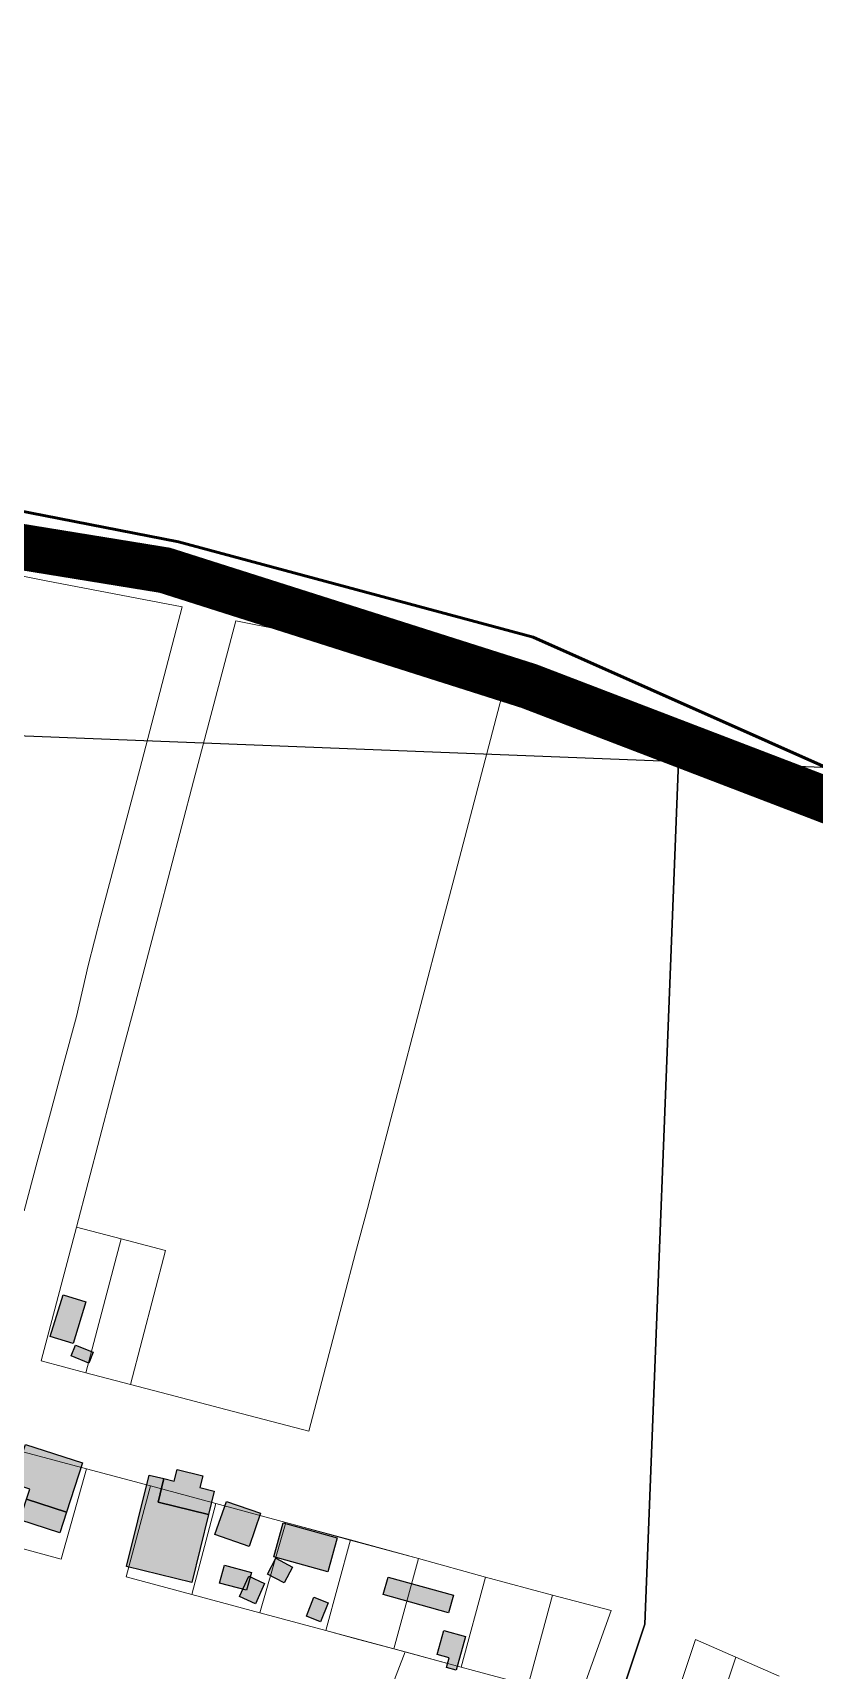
# Model space of a CAD drawing. Header units: millimetres. Extents: x -71 to 10084, y -63 to 6230.
# Drawn here: x 6159.1 to 6328.6, y 3571.6 to 3926.7 of the extents above; entities that cross this region are included whole.
import ezdxf

# ---------------------------------------------------------------- set-up
doc = ezdxf.new("R2010")
doc.units = ezdxf.units.MM
doc.layers.add('0 Límite subáreas', color=1, linetype='Continuous')
doc.layers.add('Edificaciones Pilar', color=50, linetype='Continuous')
doc.layers.add('01. Manzanas Esc. Urbana', color=254, linetype='Continuous', lineweight=5, true_color=0xcccccc)
doc.layers.add('01. Parcelas Esc. Urbana', color=8, linetype='Continuous', lineweight=5, true_color=0x808080)
doc.layers.add('01. Radios urbanos Esc. Urbana', color=1, linetype='Continuous', true_color=0xff0000)
doc.layers.add('03. Vias Terciarias', color=252, linetype='Continuous', lineweight=50)

msp = doc.modelspace()

# ---------------------------------------------------------------- hatches: boundary and pattern name
at = {"layer": 'Edificaciones Pilar', "transparency": 33554559}
for points in [[(6167.81, 3642.45), (6162.87, 3643.98), (6165.66, 3653), (6170.6, 3651.48), (6167.81, 3642.45)], [(6171.23, 3638.21), (6167.4, 3639.78), (6168.36, 3642.13), (6172.2, 3640.56), (6171.23, 3638.21)], [(6158.43, 3610.87), (6154.72, 3612.07), (6157.47, 3620.57), (6169.85, 3616.56), (6166.4, 3605.88), (6157.73, 3608.69), (6158.43, 3610.87)], [(6197.19, 3605.35), (6186.28, 3608.03), (6187.53, 3613.15), (6189.76, 3612.61), (6190.39, 3615.15), (6195.98, 3613.78), (6195.35, 3611.23), (6198.45, 3610.47), (6197.19, 3605.35)], [(6197.19, 3605.35), (6193.57, 3590.6), (6179.43, 3594.07), (6184.31, 3613.94), (6187.53, 3613.15), (6186.28, 3608.03), (6197.19, 3605.35)], [(6164.95, 3601.42), (6156.28, 3604.22), (6157.73, 3608.69), (6166.4, 3605.88), (6164.95, 3601.42)], [(6206, 3598.47), (6198.61, 3601.01), (6201.08, 3608.19), (6208.46, 3605.65), (6206, 3598.47)], [(6223.06, 3592.95), (6211.37, 3596.18), (6213.41, 3603.56), (6225.09, 3600.34), (6223.06, 3592.95)], [(6205.46, 3588.94), (6199.62, 3590.52), (6200.66, 3594.36), (6206.5, 3592.78), (6205.46, 3588.94)], [(6213.58, 3590.56), (6209.97, 3592.47), (6211.78, 3595.89), (6215.39, 3593.98), (6213.58, 3590.56)], [(6207.38, 3586.03), (6203.95, 3587.58), (6205.95, 3591.99), (6209.38, 3590.44), (6207.38, 3586.03)], [(6249.28, 3584.05), (6235.1, 3588.01), (6236.17, 3591.82), (6250.35, 3587.86), (6249.28, 3584.05)], [(6221.52, 3582.11), (6218.45, 3583.33), (6220.08, 3587.42), (6223.14, 3586.21), (6221.52, 3582.11)], [(6252.93, 3578.89), (6250.9, 3571.63), (6248.8, 3572.22), (6249.39, 3574.31), (6246.78, 3575.05), (6248.22, 3580.21), (6252.93, 3578.89)]]:
    msp.add_hatch(color=256, dxfattribs=at).paths.add_polyline_path(points, flags=0)

# ---------------------------------------------------------------- linework, layer by layer
at = {"layer": '0 Límite subáreas', "linetype": 'Continuous'}
msp.add_lwpolyline([(6291.82, 3581.59), (6222.76, 3374.1), (6103.31, 2706.91), (5956.01, 2708.42), (5949.06, 2531.45), (5375.81, 2553.95), (5424.84, 3802.99), (6299.16, 3768.67)], close=True, dxfattribs=at)
msp.add_lwpolyline([(6103.31, 2706.91), (6222.76, 3374.1), (6291.82, 3581.59), (6299.16, 3768.67), (6999.84, 3741.17), (6953.26, 2554.58), (6652.54, 2569.9), (6103.31, 2706.91)], dxfattribs=at)
at = {"layer": '01. Manzanas Esc. Urbana', "linetype": 'Continuous', "flags": 128}
for points in [[(6152.17, 3809.78), (6162, 3807.89), (6171.82, 3805.99), (6181.69, 3804.1), (6191.52, 3802.2), (6191.52, 3802.2), (6182.28, 3767.03), (6179.49, 3756.39), (6176.68, 3745.73), (6173.87, 3735.11), (6171.08, 3724.47), (6168.6, 3713.36), (6165.65, 3702.72), (6162.92, 3692.52), (6160.06, 3681.85), (6157.23, 3671.25)], [(6156.11, 3619.17), (6170.76, 3615.27), (6184.61, 3611.59), (6198.8, 3607.73), (6213.95, 3603.61), (6227.95, 3599.83), (6242.72, 3595.85), (6257.27, 3591.82), (6271.82, 3587.88), (6284.52, 3584.59), (6277.67, 3565.38)], [(6291.46, 3544.1), (6302.84, 3578.27), (6311.59, 3574.45), (6320.96, 3570.35)]]:
    msp.add_lwpolyline(points, dxfattribs=at)
msp.add_lwpolyline([(6242.41, 3791.23), (6252.22, 3789.22), (6262.02, 3787.23), (6251.99, 3749.15), (6249.45, 3739.51), (6246.91, 3729.82), (6244.37, 3720.13), (6241.82, 3710.48), (6239.28, 3700.79), (6236.74, 3691.15), (6234.2, 3681.46), (6231.66, 3671.77), (6229.12, 3662.12), (6226.58, 3652.43), (6218.93, 3623.43), (6209.28, 3625.97), (6199.59, 3628.51), (6189.95, 3631.06), (6180.26, 3633.59), (6170.57, 3636.13), (6160.92, 3638.68), (6168.55, 3667.7), (6171.08, 3677.39), (6173.63, 3687.04), (6176.17, 3696.73), (6178.71, 3706.37), (6181.28, 3716.05), (6183.82, 3725.74), (6186.36, 3735.38), (6188.9, 3745.07), (6191.45, 3754.72), (6193.98, 3764.41), (6203.12, 3799.19), (6212.96, 3797.21), (6222.78, 3795.2), (6232.57, 3793.21), (6242.41, 3791.23)], close=True, dxfattribs=at)
at = {"layer": '01. Parcelas Esc. Urbana', "linetype": 'Continuous', "flags": 128}
for points in [[(6160.92, 3638.68), (6168.55, 3667.7), (6178.24, 3665.16), (6170.57, 3636.13), (6160.92, 3638.68)], [(6160.92, 3638.68), (6168.55, 3667.7), (6178.24, 3665.16), (6170.57, 3636.13), (6160.92, 3638.68)], [(6160.92, 3638.68), (6168.55, 3667.7), (6178.24, 3665.16), (6170.57, 3636.13), (6160.92, 3638.68)], [(6170.57, 3636.13), (6178.24, 3665.16), (6187.88, 3662.62), (6180.26, 3633.59), (6170.57, 3636.13)], [(6170.57, 3636.13), (6178.24, 3665.16), (6187.88, 3662.62), (6180.26, 3633.59), (6170.57, 3636.13)], [(6170.57, 3636.13), (6178.24, 3665.16), (6187.88, 3662.62), (6180.26, 3633.59), (6170.57, 3636.13)], [(6043.65, 3628.44), (6092.34, 3615.32), (6150.83, 3599.56), (6165.27, 3595.67), (6170.76, 3615.27), (6184.61, 3611.59), (6179.36, 3591.87), (6193.62, 3588.03), (6208.36, 3584.05), (6222.66, 3580.2), (6239.86, 3575.57), (6230.81, 3552.15), (6207.05, 3558.45), (6151.74, 3514.21), (6069.79, 3557.15), (6043.65, 3628.44)], [(6043.65, 3628.44), (6092.34, 3615.32), (6150.83, 3599.56), (6165.27, 3595.67), (6170.76, 3615.27), (6184.61, 3611.59), (6179.36, 3591.87), (6193.62, 3588.03), (6208.36, 3584.05), (6222.66, 3580.2), (6239.86, 3575.57), (6230.81, 3552.15), (6207.05, 3558.45), (6151.74, 3514.21), (6069.79, 3557.15), (6043.65, 3628.44)], [(6170.76, 3615.27), (6165.27, 3595.67), (6150.83, 3599.56), (6156.11, 3619.18), (6170.76, 3615.27)], [(6170.76, 3615.27), (6165.27, 3595.67), (6150.83, 3599.56), (6156.11, 3619.18), (6170.76, 3615.27)], [(6198.8, 3607.73), (6193.62, 3588.03), (6179.36, 3591.87), (6184.61, 3611.6), (6198.8, 3607.73)], [(6198.8, 3607.73), (6193.62, 3588.03), (6179.36, 3591.87), (6184.61, 3611.6), (6198.8, 3607.73)], [(6213.95, 3603.61), (6208.36, 3584.05), (6193.62, 3588.03), (6198.8, 3607.73), (6213.95, 3603.61)], [(6213.95, 3603.61), (6208.36, 3584.05), (6193.62, 3588.03), (6198.8, 3607.73), (6213.95, 3603.61)], [(6227.97, 3599.91), (6222.66, 3580.2), (6208.36, 3584.05), (6213.95, 3603.61), (6227.97, 3599.91)], [(6227.97, 3599.91), (6222.66, 3580.2), (6208.36, 3584.05), (6213.95, 3603.61), (6227.97, 3599.91)], [(6242.72, 3595.85), (6237.44, 3576.22), (6229.76, 3578.29), (6222.66, 3580.2), (6227.97, 3599.91), (6242.72, 3595.85)], [(6242.72, 3595.85), (6237.44, 3576.22), (6229.76, 3578.29), (6222.66, 3580.2), (6227.97, 3599.91), (6242.72, 3595.85)], [(6257.27, 3591.82), (6251.99, 3572.3), (6237.44, 3576.22), (6242.72, 3595.85), (6257.27, 3591.82)], [(6257.27, 3591.82), (6251.99, 3572.3), (6237.44, 3576.22), (6242.72, 3595.85), (6257.27, 3591.82)], [(6271.82, 3587.88), (6266.55, 3568.37), (6254.7, 3571.57), (6251.99, 3572.3), (6257.27, 3591.82), (6271.82, 3587.88)], [(6271.82, 3587.88), (6266.55, 3568.37), (6254.7, 3571.57), (6251.99, 3572.3), (6257.27, 3591.82), (6271.82, 3587.88)], [(6237.44, 3576.22), (6239.86, 3575.57), (6237.44, 3576.22)], [(6237.44, 3576.22), (6239.86, 3575.57), (6237.44, 3576.22)], [(6291.46, 3544.1), (6302.84, 3578.27), (6311.59, 3574.45), (6300.49, 3541.11), (6291.46, 3544.1)], [(6291.46, 3544.1), (6302.84, 3578.27), (6311.59, 3574.45), (6300.49, 3541.11), (6291.46, 3544.1)], [(6291.46, 3544.1), (6302.84, 3578.27), (6311.59, 3574.45), (6300.49, 3541.11), (6291.46, 3544.1)]]:
    msp.add_lwpolyline(points, close=True, dxfattribs=at)
msp.add_lwpolyline([(6230.81, 3552.15), (6239.86, 3575.57), (6251.99, 3572.3), (6254.7, 3571.57)], dxfattribs=at)
msp.add_lwpolyline([(6230.81, 3552.15), (6239.86, 3575.57), (6251.99, 3572.3), (6254.7, 3571.57)], dxfattribs=at)
at = {"layer": '01. Radios urbanos Esc. Urbana', "linetype": 'Continuous', "const_width": 10, "flags": 128}
msp.add_lwpolyline([(5614.73, 3941.35), (5694.97, 3914.14), (5759.45, 3863.26), (5910.7, 3855.21), (6187.73, 3810.15), (6266.74, 3785.02), (6448, 3715.58), (6774.61, 3502.7), (6829.69, 3450.77), (6868.13, 3425.86), (6917.25, 3369.89), (6945.46, 3320.57), (7074.48, 3178.84), (7149.8, 2980.27), (7207.84, 2860.28), (7219.6, 2833.4), (7239.12, 2811.13), (7270.91, 2744.9)], dxfattribs=at)
at = {"layer": '03. Vias Terciarias', "linetype": 'Continuous'}
msp.add_lwpolyline([(4590.46, 4950.83), (4671.89, 4776.2), (4710.84, 4695.56), (4732.14, 4669.35), (4851.96, 4398.19), (4915.77, 4270.22), (4964.62, 4154.11), (4972.79, 4133.9), (5011.7, 4102.75), (5035.58, 4130.94), (5110.11, 4056.57), (5281.99, 3958.27), (5348.9, 3943.99), (5381.11, 3935.98), (5455.6, 3897.47), (5568.96, 3868.89), (5721.51, 3878.01), (5893.69, 3871.54), (6061.55, 3841.54), (6190.67, 3816.31), (6267.65, 3795.65), (6420.16, 3727.81), (6597.61, 3613.4)], dxfattribs=at)
at = {"layer": 'Edificaciones Pilar', "linetype": 'Continuous', "flags": 128}
for points in [[(6167.81, 3642.45), (6162.87, 3643.98), (6165.66, 3653), (6170.6, 3651.48), (6167.81, 3642.45)], [(6171.23, 3638.21), (6167.4, 3639.78), (6168.36, 3642.13), (6172.2, 3640.56), (6171.23, 3638.21)], [(6158.43, 3610.87), (6154.72, 3612.07), (6157.47, 3620.57), (6169.85, 3616.56), (6166.4, 3605.88), (6157.73, 3608.69), (6158.43, 3610.87)], [(6197.19, 3605.35), (6186.28, 3608.03), (6187.53, 3613.15), (6189.76, 3612.61), (6190.39, 3615.15), (6195.98, 3613.78), (6195.35, 3611.23), (6198.45, 3610.47), (6197.19, 3605.35)], [(6197.19, 3605.35), (6193.57, 3590.6), (6179.43, 3594.07), (6184.31, 3613.94), (6187.53, 3613.15), (6186.28, 3608.03), (6197.19, 3605.35)], [(6164.95, 3601.42), (6156.28, 3604.22), (6157.73, 3608.69), (6166.4, 3605.88), (6164.95, 3601.42)], [(6206, 3598.47), (6198.61, 3601.01), (6201.08, 3608.19), (6208.46, 3605.65), (6206, 3598.47)], [(6223.06, 3592.95), (6211.37, 3596.18), (6213.41, 3603.56), (6225.09, 3600.34), (6223.06, 3592.95)], [(6205.46, 3588.94), (6199.62, 3590.52), (6200.66, 3594.36), (6206.5, 3592.78), (6205.46, 3588.94)], [(6213.58, 3590.56), (6209.97, 3592.47), (6211.78, 3595.89), (6215.39, 3593.98), (6213.58, 3590.56)], [(6207.38, 3586.03), (6203.95, 3587.58), (6205.95, 3591.99), (6209.38, 3590.44), (6207.38, 3586.03)], [(6249.28, 3584.05), (6235.1, 3588.01), (6236.17, 3591.82), (6250.35, 3587.86), (6249.28, 3584.05)], [(6221.52, 3582.11), (6218.45, 3583.33), (6220.08, 3587.42), (6223.14, 3586.21), (6221.52, 3582.11)], [(6252.93, 3578.89), (6250.9, 3571.63), (6248.8, 3572.22), (6249.39, 3574.31), (6246.78, 3575.05), (6248.22, 3580.21), (6252.93, 3578.89)]]:
    msp.add_lwpolyline(points, close=True, dxfattribs=at)

doc.saveas('drawing.dxf')
